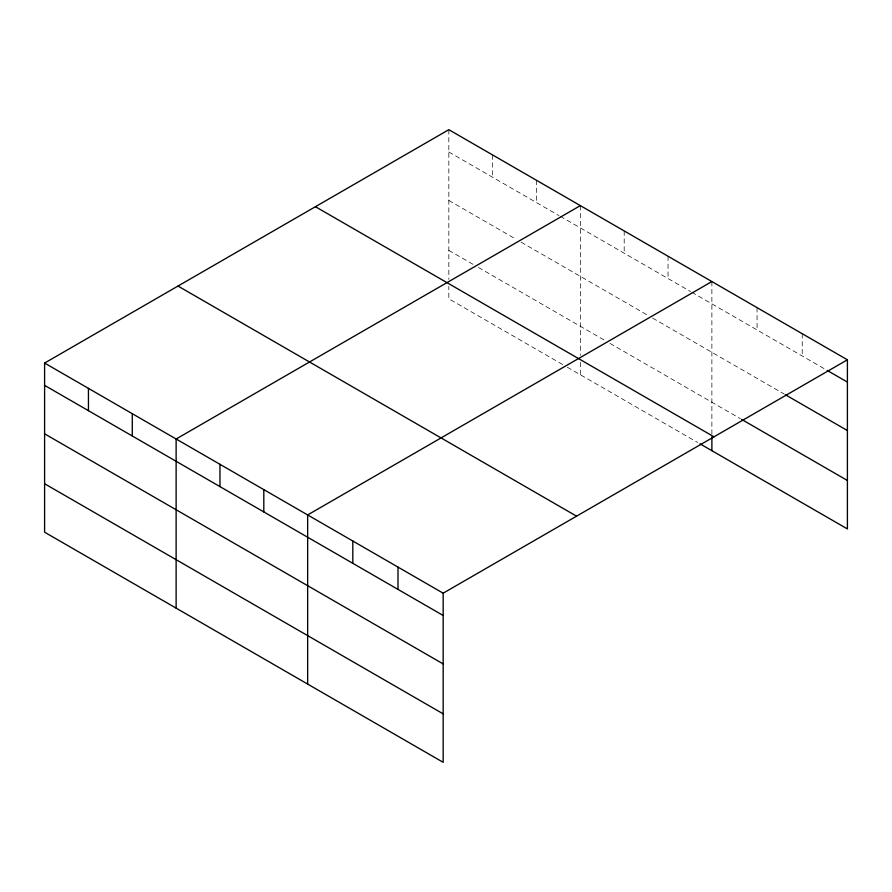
<?xml version="1.0" encoding="UTF-8"?>
<svg xmlns="http://www.w3.org/2000/svg" width="892" height="892" viewBox="0 0 892 892"><rect width="100%" height="100%" fill="white"/><g stroke="black" fill="none" stroke-linecap="round" stroke-linejoin="round"><path stroke-width="0.67" stroke-dasharray="4.46 3.34" d="M448.832 151.986L559.028 215.608M560.221 216.288L690.564 291.539M691.746 292.23L826.003 369.734M448.832 200.444L516.379 239.435M521.118 242.167L647.904 315.367M652.643 318.11L784.403 394.175M448.832 250.362L473.719 264.734M478.458 267.466L605.244 340.666M609.983 343.398L740.416 418.705M562.584 364.493L448.832 298.82L448.832 286.354M567.323 367.225L697.667 442.488M802.231 333.719L802.231 356.008M757.063 307.64L757.063 329.94M711.883 281.56L711.883 434.081M668.041 256.249L668.041 278.538M624.199 230.939L624.199 253.228M580.357 205.628L580.357 355.373M580.357 362.297L580.357 374.752M536.516 180.318L536.516 202.607M492.674 154.996L492.674 177.296M448.832 129.686L448.832 279.441"/><path stroke-width="1.34" d="M44.6 363.066L443.168 593.18L443.168 762.314L44.6 532.201L44.6 363.066L448.832 129.686L847.4 359.799L847.4 528.934L700.042 443.848M580.357 205.628L176.125 439.009L176.125 608.143M711.883 281.56L307.651 514.94L307.651 684.075M443.168 593.18L847.4 359.799M827.196 370.425L847.4 382.088M785.584 394.866L847.4 430.546M741.609 419.396L847.4 480.476M315.433 206.699L714.001 436.812M177.999 286.053L576.567 516.167M44.6 385.366L443.168 615.48M44.6 433.824L443.168 663.927M44.6 483.743L443.168 713.856M711.883 436.846L711.883 450.694M397.999 567.1L397.999 589.4M352.819 541.02L352.819 563.32M263.809 489.63L263.809 511.93M219.967 464.319L219.967 486.608M132.284 413.698L132.284 435.987M88.442 388.377L88.442 410.677"/></g></svg>
